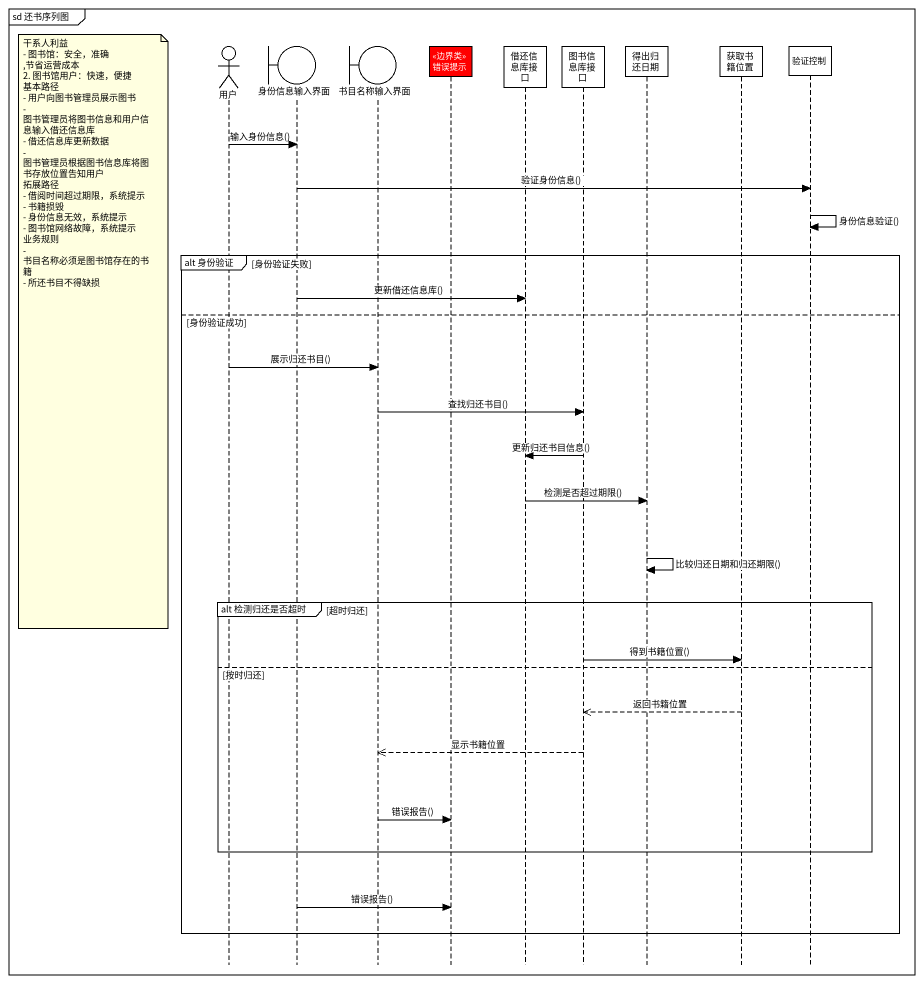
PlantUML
@startuml
mainframe sd 还书序列图
hide footbox
actor 用户
boundary 身份信息输入界面
boundary 书目名称输入界面
participant 错误提示 <<边界类>> #FF0000
participant 借还信息库接口 #FFFFFF
participant 图书信息库接口 #FFFFFF
participant 得出归还日期 #FFFFFF
participant 获取书籍位置 #FFFFFF
participant 验证控制 #FFFFFF

用户 -> 身份信息输入界面 : 输入身份信息()
身份信息输入界面 -> 验证控制 : 验证身份信息()
验证控制 -> 验证控制 : 身份信息验证()
group alt 身份验证 [身份验证失败]
  身份信息输入界面 -> 借还信息库接口 : 更新借还信息库()
else 身份验证成功
  note left of 用户
    干系人利益
    - 图书馆：安全，准确 ,节省运营成本
    2. 图书馆用户：快速，便捷
    基本路径
    - 用户向图书管理员展示图书
    - 图书管理员将图书信息和用户信息输入借还信息库
    - 借还信息库更新数据
    - 图书管理员根据图书信息库将图书存放位置告知用户
    拓展路径
    - 借阅时间超过期限，系统提示
    - 书籍损毁
    - 身份信息无效，系统提示
    - 图书馆网络故障，系统提示
    业务规则
    - 书目名称必须是图书馆存在的书籍
    - 所还书目不得缺损
  end note
  用户 -> 书目名称输入界面 : 展示归还书目()
  书目名称输入界面 -> 图书信息库接口 : 查找归还书目()
  图书信息库接口 -> 借还信息库接口 : 更新归还书目信息()
  借还信息库接口 -> 得出归还日期 : 检测是否超过期限()
  得出归还日期 -> 得出归还日期 : 比较归还日期和归还期限()
  group alt 检测归还是否超时 [超时归还]
    图书信息库接口 -> 获取书籍位置 : 得到书籍位置()
  else 按时归还
    获取书籍位置 -->> 图书信息库接口 : 返回书籍位置
    图书信息库接口 -->> 书目名称输入界面 : 显示书籍位置
    书目名称输入界面 -> 错误提示 : 错误报告()
  end
  身份信息输入界面 -> 错误提示 : 错误报告()
end
@enduml
